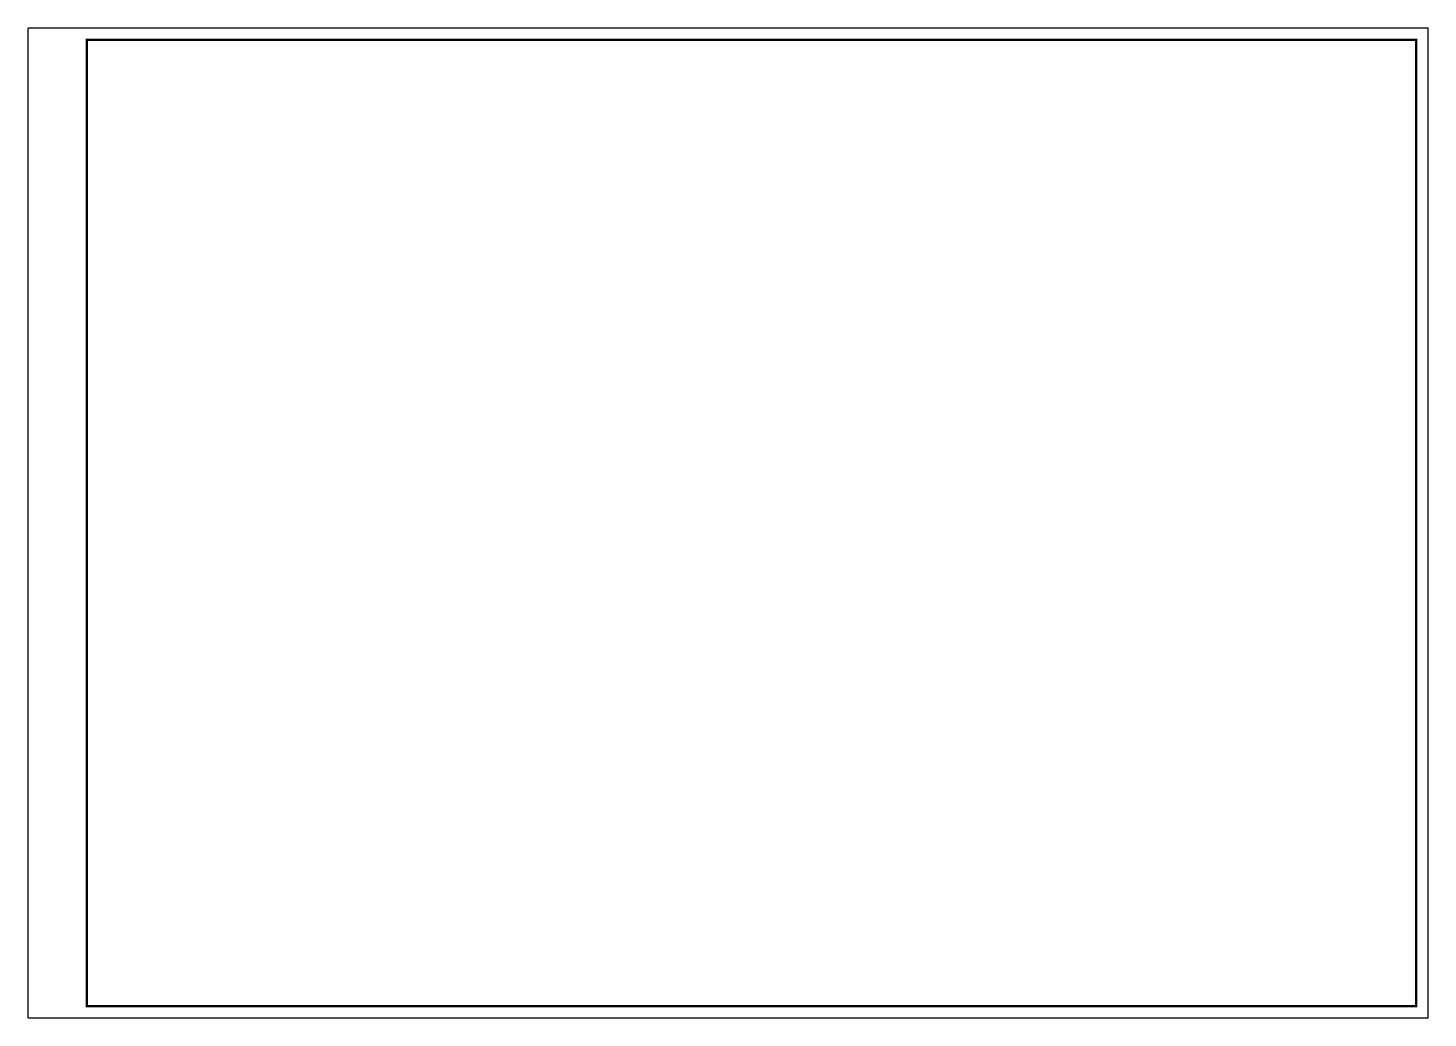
# Model space of a CAD drawing. Header units: inches. Extents: x 14633 to 228805, y -943 to 210487.
# Drawn here: x 228211 to 228805, y 202068 to 202488 of the extents above; entities that cross this region are included whole.
import ezdxf

# ---------------------------------------------------------------- set-up
doc = ezdxf.new("R2010")
doc.units = ezdxf.units.IN
doc.header["$LTSCALE"] = 10
doc.header["$MEASUREMENT"] = 0
doc.layers.add('原状电力线', color=7, linetype='Continuous')
doc.layers.add('锦能图框', color=7, linetype='Continuous')

msp = doc.modelspace()

# ---------------------------------------------------------------- linework, layer by layer
at = {"layer": '原状电力线', "color": 0}
msp.add_line((228211.18, 202068.31), (228211.18, 202488.31), dxfattribs=at)
at = {"layer": '锦能图框'}
for p, q in [((228805.18, 202488.31), (228211.18, 202488.31)), ((228805.18, 202068.31), (228805.18, 202488.31)), ((228211.18, 202068.31), (228805.18, 202068.31))]:
    msp.add_line(p, q, dxfattribs=at)
at = {"layer": '锦能图框', "color": 7, "const_width": 1}
msp.add_lwpolyline([(228236.18, 202483.31), (228800.18, 202483.31), (228800.18, 202073.31), (228236.18, 202073.31)], close=True, dxfattribs=at)

doc.saveas('drawing.dxf')
